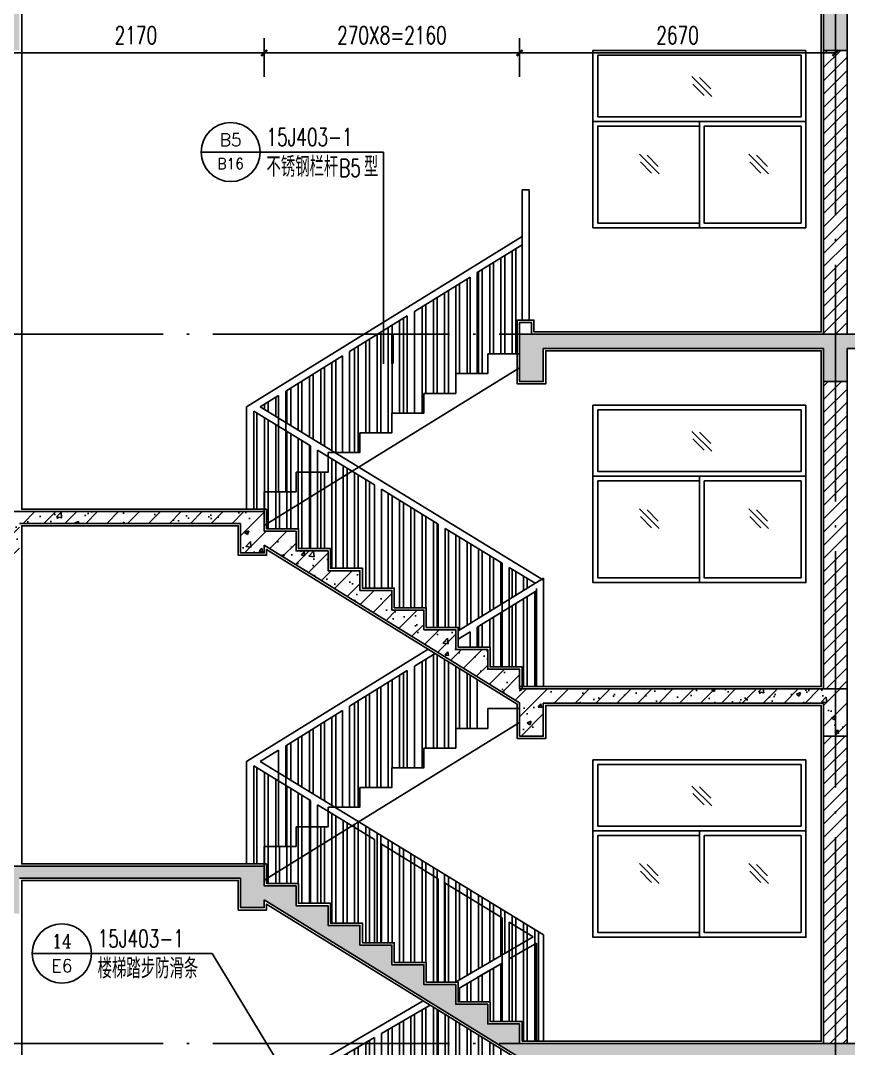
# Model space of a CAD drawing. Extents: x -4747 to 1060961, y -766984 to 396631.
# Drawn here: x 445635 to 452635, y -391933 to -383239 of the extents above; entities that cross this region are included whole.
import ezdxf
from ezdxf.enums import TextEntityAlignment as Align

# ---------------------------------------------------------------- set-up
doc = ezdxf.new("R2010")
doc.units = 0
doc.header["$LTSCALE"] = 1000
doc.header["$MEASUREMENT"] = 0
doc.linetypes.add('DOTE', pattern=[2.42, 2, -0.2, 0.02, -0.2])
doc.layers.get('0').update_dxf_attribs({"linetype": 'CONTINUOUS'})
doc.layers.get('DEFPOINTS').update_dxf_attribs({"linetype": 'CONTINUOUS'})
for name, color, linetype in [('DIM_IDEN', 3, 'CONTINUOUS'), ('DIM_SYMB', 3, 'CONTINUOUS'), ('DOTE', 1, 'DOTE'), ('PUB_DIM', 3, 'CONTINUOUS'), ('PUB_TEXT', 7, 'CONTINUOUS'), ('STAIR', 2, 'CONTINUOUS'), ('WALL', 6, 'CONTINUOUS'), ('剖面填充', 147, 'CONTINUOUS'), ('栏杆', 56, 'CONTINUOUS'), ('窗户', 140, 'CONTINUOUS'), ('详图线条', 9, 'CONTINUOUS')]:
    doc.layers.add(name, color=color, linetype=linetype)
doc.styles.add('_TCH_LABEL', font='COMPLEX', dxfattribs={"bigfont": 'GBCBIG'})
doc.styles.add('DIM_FONT', font='SIMPLEX', dxfattribs={"width": 0.7, "bigfont": 'GBCBIG'})
doc.dimstyles.new('DIMN50', dxfattribs={"dimscale": 0.5, "dimtxt": 300, "dimasz": 100, "dimexe": 250, "dimexo": 300, "dimgap": 150, "dimtad": 1, "dimdec": 0, "dimzin": 0, "dimtxsty": 'DIM_FONT', "dimblk": 'ARCHTICK', "dimcen": 0.09, "dimclrt": 7, "dimazin": 3, "dimtfac": 1, "dimtdec": 0, "dimtix": 1, "dimtmove": 0, "dimatfit": 3, "dimtolj": 1, "dimtzin": 0})
pattern_1 = [(90, (1343459.76, -271061.02), (95.25, 7e-15), []), (90, (1343428.01, -271029.27), (95.25, 7e-15), [])]
pattern_2 = [(45, (0, 0), (-88.388348, 88.388348), []), (50, (0, 0), (358.63009, -31.37607), [37.5, -412.5]), (355, (0, 0), (-69.37567, 376.09607), [30, -330]), (100.4514, (29.9, -2.6), (289.2547, 344.71977), [31.8701, -350.57106]), (46.1842, (0, 100), (533.62052, -82.7595), [56.25, -618.75]), (96.6356, (44.47, 93.1), (467.33135, 487.05894), [47.80514, -525.8565]), (351.1842, (0, 100), (467.33097, 487.0593), [45, -495]), (21, (50, 75), (298.45353, -201.30945), [37.5, -412.5]), (326, (50, 75), (121.65767, 362.57502), [30, -330]), (71.4514, (74.87, 58.22), (420.11131, 161.26525), [31.8701, -350.57106]), (37.5, (0, 0), (6.079928, 166.446927), [0, -326, 0, -335, 0, -331.25]), (7.5, (0, 0), (131.53477, 197.205856), [0, -191, 0, -318.5, 0, -126.25]), (327.5, (-111.5, 0), (266.911218, -11.277436), [0, -125, 0, -390, 0, -517.5]), (317.5, (-161.5, 0), (291.593085, 50.05249), [0, -162.5, 0, -259, 0, -367.5])]

# ---------------------------------------------------------------- blocks, each defined once
blk = doc.blocks.new('_ARCHTICK')
at = {"color": 0, "linetype": 'BYBLOCK', "const_width": 0.4}
blk.add_lwpolyline([(-0.5, -0.5), (0.5, 0.5)], dxfattribs=at)
blk = doc.blocks.new('*D549')
at = {"layer": 'DEFPOINTS', "color": 0}
for p in [(452525.3, -383513.1), (449855.3, -383863.5), (452525.3, -383863.5)]:
    blk.add_point(p, dxfattribs=at)
at = {"layer": 'PUB_DIM', "color": 0}
for p, q in [((449855.3, -383713.5), (449855.3, -383388.1)), ((452525.3, -383713.5), (452525.3, -383388.1)), ((449855.3, -383513.1), (452525.3, -383513.1))]:
    blk.add_line(p, q, dxfattribs=at)
at = {"layer": 'PUB_DIM', "color": 0, "xscale": 50, "yscale": 50, "zscale": 50, "rotation": 180}
blk.add_blockref('_ARCHTICK', (449855.3, -383513.1), dxfattribs=at)
at = {"layer": 'PUB_DIM', "color": 0, "xscale": 50, "yscale": 50, "zscale": 50}
blk.add_blockref('_ARCHTICK', (452525.3, -383513.1), dxfattribs=at)
at = {"layer": 'PUB_DIM', "color": 7, "insert": (451190.3, -383363.1), "char_height": 150, "attachment_point": 5, "style": 'DIM_FONT'}
blk.add_mtext('\\A1;2670', dxfattribs=at)
blk = doc.blocks.new('*D550')
at = {"layer": 'DEFPOINTS', "color": 0}
for p in [(449855.3, -383513.1), (447695.3, -383863.5), (449855.3, -383863.5)]:
    blk.add_point(p, dxfattribs=at)
at = {"layer": 'PUB_DIM', "color": 0}
for p, q in [((447695.3, -383713.5), (447695.3, -383388.1)), ((449855.3, -383713.5), (449855.3, -383388.1)), ((447695.3, -383513.1), (449855.3, -383513.1))]:
    blk.add_line(p, q, dxfattribs=at)
at = {"layer": 'PUB_DIM', "color": 0, "xscale": 50, "yscale": 50, "zscale": 50, "rotation": 180}
blk.add_blockref('_ARCHTICK', (447695.3, -383513.1), dxfattribs=at)
at = {"layer": 'PUB_DIM', "color": 0, "xscale": 50, "yscale": 50, "zscale": 50}
blk.add_blockref('_ARCHTICK', (449855.3, -383513.1), dxfattribs=at)
at = {"layer": 'PUB_DIM', "color": 7, "insert": (448775.3, -383363.1), "char_height": 150, "attachment_point": 5, "style": 'DIM_FONT'}
blk.add_mtext('\\A1;270X8=2160', dxfattribs=at)
blk = doc.blocks.new('*D551')
at = {"layer": 'DEFPOINTS', "color": 0}
for p in [(447695.3, -383513.1), (445525.3, -383863.5), (447695.3, -383863.5)]:
    blk.add_point(p, dxfattribs=at)
at = {"layer": 'PUB_DIM', "color": 0}
for p, q in [((445525.3, -383713.5), (445525.3, -383388.1)), ((447695.3, -383713.5), (447695.3, -383388.1)), ((445525.3, -383513.1), (447695.3, -383513.1))]:
    blk.add_line(p, q, dxfattribs=at)
at = {"layer": 'PUB_DIM', "color": 0, "xscale": 50, "yscale": 50, "zscale": 50, "rotation": 180}
blk.add_blockref('_ARCHTICK', (445525.3, -383513.1), dxfattribs=at)
at = {"layer": 'PUB_DIM', "color": 0, "xscale": 50, "yscale": 50, "zscale": 50}
blk.add_blockref('_ARCHTICK', (447695.3, -383513.1), dxfattribs=at)
at = {"layer": 'PUB_DIM', "color": 7, "insert": (446610.3, -383363.1), "char_height": 150, "attachment_point": 5, "style": 'DIM_FONT'}
blk.add_mtext('\\A1;2170', dxfattribs=at)

msp = doc.modelspace()

# ---------------------------------------------------------------- hatches: boundary and pattern name
at = {"layer": '剖面填充'}
h = msp.add_hatch(dxfattribs=at)
h.set_pattern_fill('钢筋混凝土', color=256, scale=50, style=0)
h.set_pattern_definition(pattern_2)
h.paths.add_polyline_path([(459625.3, -382891.9), (459425.3, -382891.9), (452625.3, -382891.9), (445525.3, -382891.9), (445525.3, -382291.9), (445425.3, -382291.9), (445425.3, -383491.9), (445625.3, -383491.9), (445625.3, -382991.9), (452425.3, -382991.9), (452425.3, -383491.9), (452625.3, -383491.9), (452625.3, -382991.9), (454925.3, -382991.9), (454925.3, -383491.9), (455125.3, -383491.9), (455125.3, -382991.9), (459425.3, -382991.9), (459425.3, -383491.9), (459625.3, -383491.9)])
h.paths.add_polyline_path([(459625.3, -382691.9), (459425.3, -382691.9), (459425.3, -382891.9), (459625.3, -382891.9)], flags=17)
h.paths.add_polyline_path([(459625.3, -381491.9), (461361.9, -381491.9), (461361.9, -381391.9), (459525.3, -381391.9), (459525.3, -379891.9), (459425.3, -379891.9), (459425.3, -381391.9), (459425.3, -381991.9), (459625.3, -381991.9)])
h = msp.add_hatch(dxfattribs=at)
h.set_pattern_fill('ANSI31', color=256, scale=50, style=0)
h.set_pattern_definition([(45, (0, 0), (-56.126601, 56.126601), [])])
h.paths.add_polyline_path([(459625.3, -386491.9), (459425.3, -386491.9), (459425.3, -391891.9), (459625.3, -391891.9)])
h.paths.add_polyline_path([(459625.3, -383491.9), (459425.3, -383491.9), (459425.3, -385891.9), (459625.3, -385891.9)])
h.paths.add_polyline_path([(459625.3, -381991.9), (459425.3, -381991.9), (459425.3, -382691.9), (459625.3, -382691.9)])
h.paths.add_polyline_path([(455125.3, -383491.9), (454925.3, -383491.9), (454925.3, -385891.9), (455125.3, -385891.9)])
h.paths.add_polyline_path([(452625.3, -383491.9), (452425.3, -383491.9), (452425.3, -385891.9), (452625.3, -385891.9)])
h.paths.add_polyline_path([(452625.3, -386291.9), (452425.3, -386291.9), (452425.3, -388891.9), (452625.3, -388891.9)])
h.paths.add_polyline_path([(452625.3, -389291.9), (452425.3, -389291.9), (452425.3, -391891.9), (452625.3, -391891.9)])
h = msp.add_hatch(dxfattribs=at)
h.set_pattern_fill('钢筋混凝土', color=256, scale=50, style=0)
h.set_pattern_definition(pattern_2)
h.paths.add_polyline_path([(455125.3, -385891.9), (449855.3, -385891.9), (449855.3, -386291.9), (450055.3, -386291.9), (450055.3, -386011.9), (452425.3, -386011.9), (452425.3, -386291.9), (452625.3, -386291.9), (452625.3, -386171.1), (452625.3, -386011.9), (455125.3, -386011.9)])
h.paths.add_polyline_path([(455125.3, -386011.9), (454925.3, -386011.9), (454925.3, -386491.9), (455125.3, -386491.9)])
h.paths.add_polyline_path([(459425.3, -385891.9), (455125.3, -385891.9), (455125.3, -386011.9), (459425.3, -386011.9)])
h.paths.add_polyline_path([(461361.9, -385891.9), (459425.3, -385891.9), (459425.3, -386491.9), (459625.3, -386491.9), (459625.3, -386011.9), (461361.9, -386011.9)])
h = msp.add_hatch(dxfattribs=at)
h.set_pattern_fill('钢筋混凝土', color=256, scale=50, style=0)
h.set_pattern_definition(pattern_2)
h.paths.add_polyline_path([(449585.3, -388558.6), (449315.3, -388558.6), (449315.3, -388391.9), (449045.3, -388391.9), (449045.3, -388225.2), (448775.3, -388225.2), (448775.3, -388058.6), (448505.3, -388058.6), (448505.3, -387891.9), (448235.3, -387891.9), (448235.3, -387725.2), (447965.3, -387725.2), (447965.3, -387558.6), (447695.3, -387558.6), (447695.3, -387391.9), (445425.3, -387391.9), (445425.3, -387791.9), (445625.3, -387791.9), (445625.3, -387671.1), (445625.3, -387491.9), (447495.3, -387491.9), (447495.3, -387741.9), (447695.3, -387741.9), (447695.3, -387676.1), (449855.3, -389009.4), (449855.3, -389291.9), (450055.3, -389291.9), (450055.3, -389011.9), (452425.3, -389011.9), (452425.3, -389291.9), (452625.3, -389291.9), (452625.3, -389171.1), (452625.3, -388891.9), (449855.3, -388891.9), (449855.3, -388725.2), (449585.3, -388725.2)])
h = msp.add_hatch(dxfattribs=at)
h.set_pattern_fill('钢筋混凝土', color=256, scale=50, style=0)
h.set_pattern_definition(pattern_2)
h.paths.add_polyline_path([(455125.3, -391891.9), (449855.3, -391891.9), (449855.3, -391725.2), (449585.3, -391725.2), (449585.3, -391558.6), (449315.3, -391558.6), (449315.3, -391391.9), (449045.3, -391391.9), (449045.3, -391225.2), (448775.3, -391225.2), (448775.3, -391058.6), (448505.3, -391058.6), (448505.3, -390891.9), (448235.3, -390891.9), (448235.3, -390725.2), (447965.3, -390725.2), (447965.3, -390558.6), (447695.3, -390558.6), (447695.3, -390391.9), (445425.3, -390391.9), (445425.3, -390791.9), (445625.3, -390791.9), (445625.3, -390671.1), (445625.3, -390491.9), (447495.3, -390491.9), (447495.3, -390741.9), (447695.3, -390741.9), (447695.3, -390676.1), (449855.3, -392009.4), (449855.3, -392291.9), (450055.3, -392291.9), (450055.3, -392011.9), (452425.3, -392011.9), (452425.3, -392291.9), (452625.3, -392291.9), (452625.3, -392171.1), (452625.3, -392011.9), (454925.3, -392011.9), (454925.3, -392491.9), (455125.3, -392491.9)])
at = {"layer": '栏杆', "linetype": 'BYBLOCK'}
h = msp.add_hatch(dxfattribs=at)
h.set_pattern_fill('ANSI32', color=256, scale=20, angle=45, style=0)
h.set_pattern_definition(pattern_1)
h.paths.add_polyline_path([(448905.5, -386558.6), (448775.3, -386558.6), (448775.3, -386725.2), (448505.3, -386725.2), (448505.3, -386891.9), (448416.9, -386891.9), (448416.9, -386038.6), (448905.5, -385736.5)])
h.paths.add_polyline_path([(448965.5, -385699.5), (449436.9, -385408), (449436.9, -386225.2), (449315.3, -386225.2), (449315.3, -386391.9), (449045.3, -386391.9), (449045.3, -386558.6), (448965.5, -386558.6)])
h.paths.add_polyline_path([(449875.3, -385771.9), (449835.3, -385771.9), (449835.3, -386058.6), (449585.3, -386058.6), (449585.3, -386225.2), (449496.9, -386225.2), (449496.9, -385370.9), (449875.3, -385137)])
h = msp.add_hatch(dxfattribs=at)
h.set_pattern_fill('ANSI32', color=256, scale=20, angle=45, style=0)
h.set_pattern_definition(pattern_1)
h.paths.add_polyline_path([(449766.9, -387864.7), (449985.4, -387998.5), (449766.9, -388133.5)])
h.paths.add_polyline_path([(449226.9, -387534.1), (449706.9, -387828), (449706.9, -388170.6), (449335.3, -388400.3), (449335.3, -388371.9), (449226.9, -388371.9)])
h.paths.add_polyline_path([(448686.9, -387203.5), (449166.9, -387497.3), (449166.9, -388371.9), (449065.3, -388371.9), (449065.3, -388205.2), (448795.3, -388205.2), (448795.3, -388038.6), (448686.9, -388038.6)])
h.paths.add_polyline_path([(448146.9, -387230.6), (448437.9, -387051), (448626.9, -387166.7), (448626.9, -388038.6), (448525.3, -388038.6), (448525.3, -387871.9), (448255.3, -387871.9), (448255.3, -387705.2), (448146.9, -387705.2)])
h.paths.add_polyline_path([(448146.9, -387058.6), (448235.3, -387058.6), (448235.3, -386927), (448437.9, -387051), (448146.9, -387230.6)])
h.paths.add_polyline_path([(447876.9, -386707.5), (448086.9, -386836.1), (448086.9, -387058.6), (447965.3, -387058.6), (447965.3, -387225.2), (447876.9, -387225.2)])
h.paths.add_polyline_path([(447695.3, -387229.4), (447695.3, -387225.2), (447965.3, -387225.2), (447965.3, -387058.6), (448086.9, -387058.6), (448086.9, -387267.7), (447715.3, -387497.1), (447715.3, -387371.9), (447695.3, -387371.9)])
h.paths.add_polyline_path([(448086.9, -387267.7), (448086.9, -387705.2), (447985.3, -387705.2), (447985.3, -387538.6), (447715.3, -387538.6), (447715.3, -387497.1)])
h.paths.add_polyline_path([(447606.9, -386542.2), (447816.9, -386670.8), (447816.9, -387225.2), (447695.3, -387225.2), (447695.3, -387371.9), (447606.9, -387371.9)])
h.paths.add_polyline_path([(447661.7, -386505.4), (447816.9, -386409.4), (447816.9, -386600.5)])
h.paths.add_polyline_path([(447876.9, -386372.4), (448356.9, -386075.6), (448356.9, -386891.9), (448292.9, -386891.9), (447876.9, -386637.2)])
h = msp.add_hatch(dxfattribs=at)
h.set_pattern_fill('ANSI32', color=256, scale=20, angle=45, style=0)
h.set_pattern_definition(pattern_1)
h.paths.add_polyline_path([(448416.9, -389038.6), (448905.5, -388736.5), (448905.5, -389558.6), (448775.3, -389558.6), (448775.3, -389725.2), (448505.3, -389725.2), (448505.3, -389891.9), (448416.9, -389891.9)])
h.paths.add_polyline_path([(448965.5, -388699.5), (449140.2, -388591.5), (449436.9, -388774.6), (449436.9, -389225.2), (449315.3, -389225.2), (449315.3, -389391.9), (449045.3, -389391.9), (449045.3, -389558.6), (448965.5, -389558.6)])
h.paths.add_polyline_path([(449766.9, -388204), (449996.9, -388061.9), (449996.9, -388871.9), (449875.3, -388871.9), (449875.3, -388705.2), (449766.9, -388705.2)])
h.paths.add_polyline_path([(449706.9, -388241.1), (449706.9, -388705.2), (449605.3, -388705.2), (449605.3, -388538.6), (449496.9, -388538.6), (449496.9, -388370.9)])
h = msp.add_hatch(dxfattribs=at)
h.set_pattern_fill('ANSI32', color=256, scale=20, angle=45, style=0)
h.set_pattern_definition(pattern_1)
h.paths.add_polyline_path([(448086.9, -390267.7), (448086.9, -390705.2), (447985.3, -390705.2), (447985.3, -390538.6), (447715.3, -390538.6), (447715.3, -390497.1)])
h.paths.add_polyline_path([(447695.3, -390229.4), (447695.3, -390225.2), (447965.3, -390225.2), (447965.3, -390058.6), (448086.9, -390058.6), (448086.9, -390267.7), (447715.3, -390497.1), (447715.3, -390371.9), (447695.3, -390371.9)])
h.paths.add_polyline_path([(448146.9, -390058.6), (448235.3, -390058.6), (448235.3, -389927), (448437.9, -390051), (448146.9, -390230.6)])
h.paths.add_polyline_path([(447876.9, -389707.5), (448086.9, -389836.1), (448086.9, -390058.6), (447965.3, -390058.6), (447965.3, -390225.2), (447876.9, -390225.2)])
h.paths.add_polyline_path([(447606.9, -389542.2), (447816.9, -389670.8), (447816.9, -390225.2), (447695.3, -390225.2), (447695.3, -390371.9), (447606.9, -390371.9)])
h.paths.add_polyline_path([(447876.9, -389372.4), (448356.9, -389075.6), (448356.9, -389891.9), (448292.9, -389891.9), (447876.9, -389637.2)])
h = msp.add_hatch(dxfattribs=at)
h.set_pattern_fill('ANSI32', color=256, scale=20, angle=45, style=0)
h.set_pattern_definition(pattern_1)
h.paths.add_polyline_path([(447965.3, -393191.9), (447965.3, -393045.1), (448086.9, -393118.3), (448086.9, -393235.4), (447606.9, -393524.3), (447606.9, -393354.4), (447695.3, -393354.4), (447695.3, -393191.9)])
h.paths.add_polyline_path([(447695.3, -393191.9), (447695.3, -393354.4), (447606.9, -393354.4), (447606.9, -392829.4), (447965.3, -393045.1), (447965.3, -393191.9)])
h.paths.add_polyline_path([(447329.5, -392662.5), (447546.9, -392793.3), (447546.9, -393354.4), (447425.3, -393354.4), (447425.3, -393496.9), (447329.5, -393496.9)])
h.paths.add_polyline_path([(447546.9, -392471.8), (447546.9, -392723.3), (447334.8, -392595.6)])
h.paths.add_polyline_path([(448086.9, -392156.5), (448086.9, -393029.4), (448055.5, -393029.4), (447606.9, -392759.4), (447606.9, -392436.7)])
h.paths.add_polyline_path([(448146.9, -392121.5), (448626.9, -391841.2), (448626.9, -392704.4), (448505.3, -392704.4), (448505.3, -392866.9), (448235.3, -392866.9), (448235.3, -393029.4), (448146.9, -393029.4)])
h.paths.add_polyline_path([(448686.9, -391806.2), (449098.6, -391565.8), (449166.9, -391608), (449166.9, -392379.4), (449045.3, -392379.4), (449045.3, -392541.9), (448775.3, -392541.9), (448775.3, -392704.4), (448686.9, -392704.4)])
h.paths.add_polyline_path([(449226.9, -391645), (449706.9, -391941.3), (449706.9, -392054.4), (449585.3, -392054.4), (449585.3, -392216.9), (449315.3, -392216.9), (449315.3, -392379.4), (449226.9, -392379.4)])
h.paths.add_polyline_path([(449706.9, -391210.7), (449706.9, -391705.2), (449605.3, -391705.2), (449605.3, -391538.6), (449335.3, -391538.6), (449335.3, -391427.6)], flags=17)
h.paths.add_polyline_path([(449766.9, -391175.6), (449996.9, -391041.4), (449996.9, -391871.9), (449875.3, -391871.9), (449875.3, -391705.2), (449766.9, -391705.2)], flags=17)
h.paths.add_polyline_path([(449766.9, -390864.7), (449968.8, -390988.3), (449766.9, -391106.2)], flags=17)
h.paths.add_polyline_path([(449226.9, -390534.1), (449706.9, -390828), (449706.9, -391141.2), (449311.8, -391371.9), (449226.9, -391371.9)], flags=17)
h.paths.add_polyline_path([(449166.9, -391371.9), (449065.3, -391371.9), (449065.3, -391205.2), (448795.3, -391205.2), (448795.3, -391038.6), (448686.9, -391038.6), (448686.9, -390203.5), (449166.9, -390497.3)], flags=17)
h.paths.add_polyline_path([(448146.9, -390230.6), (448495.1, -390015.7), (450056.9, -390971.9), (450056.9, -391871.9), (449996.9, -391871.9), (449996.9, -391041.4), (449766.9, -391175.6), (449766.9, -391106.2), (449968.8, -390988.3), (449766.9, -390864.7), (449766.9, -391106.2), (449706.9, -391141.2), (449706.9, -390828), (449226.9, -390534.1), (449226.9, -391371.9), (449166.9, -391371.9), (449166.9, -390497.3), (448686.9, -390203.5), (448686.9, -391038.6), (448525.3, -391038.6), (448525.3, -390871.9), (448255.3, -390871.9), (448255.3, -390705.2), (448146.9, -390705.2)])

# ---------------------------------------------------------------- linework, layer by layer
at = {"layer": 'DIM_IDEN'}
for p, q in [((447661.8, -384351.1), (447161.8, -384351.1)), ((448705.3, -384351.1), (447661.8, -384351.1)), ((448705.3, -386141.9), (448705.3, -384351.1)), ((446234.5, -391129.5), (445734.5, -391129.5)), ((447255, -391129.5), (446234.5, -391129.5)), ((448288.4, -392838.6), (447255, -391129.5))]:
    msp.add_line(p, q, dxfattribs=at)
at = {"layer": 'DIM_IDEN', "const_width": 25}
msp.add_lwpolyline([(448780.3, -386141.9), (448780.3, -385891.9)], dxfattribs=at)
at = {"layer": 'DIM_IDEN'}
for centre in [(447411.8, -384351.1), (445984.5, -391129.5)]:
    msp.add_circle(centre, 250, dxfattribs=at)
at = {"layer": 'DIM_SYMB'}
for points in [[(450782.3, -384608.3, 0, 0, 0), (450969.3, -384608.3, 40, 0, 0), (451119.3, -384608.3, 0, 0, 0)], [(452032.1, -384608.3, 0, 0, 0), (451845.1, -384608.3, 40, 0, 0), (451695.1, -384608.3, 0, 0, 0)], [(450782.3, -387608.3, 0, 0, 0), (450969.3, -387608.3, 40, 0, 0), (451119.3, -387608.3, 0, 0, 0)], [(452032.1, -387608.3, 0, 0, 0), (451845.1, -387608.3, 40, 0, 0), (451695.1, -387608.3, 0, 0, 0)], [(450782.3, -390608.3, 0, 0, 0), (450969.3, -390608.3, 40, 0, 0), (451119.3, -390608.3, 0, 0, 0)], [(452032.1, -390608.3, 0, 0, 0), (451845.1, -390608.3, 40, 0, 0), (451695.1, -390608.3, 0, 0, 0)]]:
    msp.add_lwpolyline(points, format="xyseb", dxfattribs=at)
at = {"layer": 'DOTE'}
msp.add_line((452525.3, -380465.8), (452525.3, -401264.9), dxfattribs=at)
for points in [[(461361.9, -385891.9), (441896.6, -385891.9)], [(461361.9, -391891.9), (441896.6, -391891.9)]]:
    msp.add_lwpolyline(points, dxfattribs=at)
at = {"layer": 'STAIR'}
for points in [[(449585.3, -386058.6), (449585.3, -386225.2), (449315.3, -386225.2)], [(449855.3, -386058.6), (449855.3, -386058.6), (449585.3, -386058.6)], [(449855.3, -386176.1), (447695.3, -387509.4)], [(449315.3, -386225.2), (449315.3, -386391.9), (449045.3, -386391.9)], [(449045.3, -386391.9), (449045.3, -386558.6), (448775.3, -386558.6)], [(448775.3, -386558.6), (448775.3, -386725.2), (448505.3, -386725.2)], [(448505.3, -386725.2), (448505.3, -386891.9), (448235.3, -386891.9)], [(448235.3, -386891.9), (448235.3, -387058.6), (447965.3, -387058.6)], [(447965.3, -387058.6), (447965.3, -387225.2), (447695.3, -387225.2)], [(447695.3, -387225.2), (447695.3, -387391.9), (447695.3, -387391.9)], [(447695.3, -387229.4), (447695.3, -387391.9), (447695.3, -387391.9)], [(447695.3, -387391.9), (447695.3, -387229.4)], [(449585.3, -389058.6), (449585.3, -389225.2), (449315.3, -389225.2)], [(449855.3, -389058.6), (449855.3, -389058.6), (449585.3, -389058.6)], [(449855.3, -389176.1), (447695.3, -390509.4)], [(449315.3, -389225.2), (449315.3, -389391.9), (449045.3, -389391.9)], [(449045.3, -389391.9), (449045.3, -389558.6), (448775.3, -389558.6)], [(448775.3, -389558.6), (448775.3, -389725.2), (448505.3, -389725.2)], [(448505.3, -389725.2), (448505.3, -389891.9), (448235.3, -389891.9)], [(448235.3, -389891.9), (448235.3, -390058.6), (447965.3, -390058.6)], [(447965.3, -390058.6), (447965.3, -390225.2), (447695.3, -390225.2)], [(447695.3, -390225.2), (447695.3, -390391.9), (447695.3, -390391.9)], [(447695.3, -390229.4), (447695.3, -390391.9), (447695.3, -390391.9)], [(447695.3, -390391.9), (447695.3, -390229.4)]]:
    msp.add_lwpolyline(points, dxfattribs=at)
at = {"layer": 'WALL'}
for points in [[(452425.3, -385891.9), (452425.3, -382991.9)], [(452625.3, -385891.9), (452625.3, -382991.9)], [(452625.3, -383491.9), (452425.3, -383491.9)], [(449855.3, -385891.9), (449855.3, -385791.9), (449955.3, -385791.9), (449955.3, -385891.9)], [(452625.3, -385891.9), (449855.3, -385891.9)], [(459425.3, -385891.9), (449855.3, -385891.9)], [(449855.3, -385891.9), (449855.3, -386291.9), (450055.3, -386291.9), (450055.3, -386011.9)], [(452425.3, -386011.9), (450055.3, -386011.9)], [(452425.3, -386011.9), (450055.3, -386011.9)], [(452425.3, -388891.9), (452425.3, -386011.9)], [(452625.3, -386171.1), (452625.3, -386291.9), (452425.3, -386291.9), (452425.3, -386011.9)], [(452625.3, -391891.9), (452625.3, -386011.9)], [(459425.3, -386011.9), (452625.3, -386011.9)], [(445425.3, -387391.9), (447695.3, -387391.9)], [(449855.3, -388891.9), (449855.3, -388725.2), (449585.3, -388725.2), (449585.3, -388558.6), (449315.3, -388558.6), (449315.3, -388391.9), (449045.3, -388391.9), (449045.3, -388225.2), (448775.3, -388225.2), (448775.3, -388058.6), (448505.3, -388058.6), (448505.3, -387891.9), (448235.3, -387891.9), (448235.3, -387725.2), (447965.3, -387725.2), (447965.3, -387558.6), (447695.3, -387558.6), (447695.3, -387391.9), (447695.3, -387391.9), (447695.3, -387554.4), (447695.3, -387391.9), (447695.3, -387391.9)], [(445625.3, -387491.9), (447495.3, -387491.9)], [(447695.3, -387676.1), (447695.3, -387741.9), (447495.3, -387741.9), (447495.3, -387491.9)], [(447695.3, -387676.1), (449855.3, -389009.4)], [(452625.3, -388891.9), (449855.3, -388891.9)], [(452625.3, -388891.9), (449855.3, -388891.9)], [(449855.3, -389009.4), (449855.3, -389291.9), (450055.3, -389291.9), (450055.3, -389011.9)], [(452425.3, -389011.9), (450055.3, -389011.9)], [(452425.3, -389011.9), (450055.3, -389011.9)], [(452425.3, -391891.9), (452425.3, -389011.9)], [(452625.3, -389171.1), (452625.3, -389291.9), (452425.3, -389291.9), (452425.3, -389011.9)], [(445425.3, -390391.9), (447695.3, -390391.9)], [(449855.3, -391891.9), (449855.3, -391725.2), (449585.3, -391725.2), (449585.3, -391558.6), (449315.3, -391558.6), (449315.3, -391391.9), (449045.3, -391391.9), (449045.3, -391225.2), (448775.3, -391225.2), (448775.3, -391058.6), (448505.3, -391058.6), (448505.3, -390891.9), (448235.3, -390891.9), (448235.3, -390725.2), (447965.3, -390725.2), (447965.3, -390558.6), (447695.3, -390558.6), (447695.3, -390391.9), (447695.3, -390391.9), (447695.3, -390554.4), (447695.3, -390391.9), (447695.3, -390391.9)], [(445625.3, -390491.9), (447495.3, -390491.9)], [(447695.3, -390676.1), (447695.3, -390741.9), (447495.3, -390741.9), (447495.3, -390491.9)], [(447695.3, -390676.1), (449855.3, -392009.4)], [(455125.3, -391891.9), (449855.3, -391891.9)], [(452625.3, -391891.9), (449855.3, -391891.9)]]:
    msp.add_lwpolyline(points, dxfattribs=at)
at = {"layer": '栏杆', "linetype": 'BYBLOCK'}
for points in [[(449875.3, -385771.9), (449875.3, -384671.9)], [(449935.3, -385771.9), (449935.3, -384671.9)], [(449496.9, -386225.2), (449496.9, -385370.9)], [(449436.9, -386225.2), (449436.9, -385408)], [(448905.5, -386558.6), (448905.5, -385736.5)], [(448965.5, -386558.6), (448965.5, -385699.5)], [(448356.9, -386891.9), (448356.9, -386075.6)], [(448416.9, -386891.9), (448416.9, -386038.6)], [(447816.9, -387225.2), (447816.9, -386409.4)], [(447876.9, -387225.2), (447876.9, -386372.4)], [(447546.9, -387371.9), (447546.9, -386505.8)], [(447606.9, -387371.9), (447606.9, -386542.2)], [(448086.9, -387705.2), (448086.9, -386836.1)], [(448146.9, -387705.2), (448146.9, -386872.9)], [(448626.9, -388038.6), (448626.9, -387166.7)], [(448686.9, -388038.6), (448686.9, -387203.5)], [(449166.9, -388371.9), (449166.9, -387497.3)], [(449226.9, -388371.9), (449226.9, -387534.1)], [(449706.9, -388705.2), (449706.9, -387828)], [(449766.9, -388705.2), (449766.9, -387864.7)], [(450056.9, -388871.9), (450056.9, -387954.2)], [(450056.9, -388871.9), (450056.9, -387971.9)], [(449996.9, -388871.9), (449996.9, -388041.4)], [(449996.9, -388871.9), (449996.9, -388061.9)], [(449436.9, -388538.6), (449436.9, -388408)], [(449496.9, -388538.6), (449496.9, -388370.9)], [(448905.5, -389558.6), (448905.5, -388736.5)], [(448965.5, -389558.6), (448965.5, -388699.5)], [(449436.9, -389225.2), (449436.9, -388774.6)], [(449496.9, -389225.2), (449496.9, -388811.7)], [(448416.9, -389891.9), (448416.9, -389038.6)], [(448356.9, -389891.9), (448356.9, -389075.6)], [(447876.9, -390225.2), (447876.9, -389372.4)], [(447816.9, -390225.2), (447816.9, -389409.4)], [(447546.9, -390371.9), (447546.9, -389505.8)], [(447606.9, -390371.9), (447606.9, -389542.2)], [(448086.9, -390705.2), (448086.9, -389836.1)], [(448146.9, -390705.2), (448146.9, -389872.9)], [(448626.9, -391038.6), (448626.9, -390166.7)], [(448686.9, -391038.6), (448686.9, -390203.5)], [(449166.9, -391371.9), (449166.9, -390497.3)], [(449226.9, -391371.9), (449226.9, -390534.1)], [(449706.9, -391705.2), (449706.9, -390828)], [(449766.9, -391705.2), (449766.9, -390864.7)], [(449996.9, -391871.9), (449996.9, -391041.4)], [(450056.9, -391871.9), (450056.9, -390971.9)], [(449706.9, -391705.2), (449706.9, -391210.7)], [(449766.9, -391705.2), (449766.9, -391175.6)], [(449166.9, -392379.4), (449166.9, -391608)], [(449226.9, -392379.4), (449226.9, -391645)], [(448686.9, -392704.4), (448686.9, -391806.2)], [(448626.9, -392704.4), (448626.9, -391841.2)]]:
    msp.add_lwpolyline(points, dxfattribs=at)
at = {"layer": '栏杆'}
for points in [[(449875.3, -384671.9), (449935.3, -384671.9)], [(449875.3, -385066.5), (447546.9, -386505.8)], [(449875.3, -385137), (449496.9, -385370.9)], [(449436.9, -385408), (448965.5, -385699.5)], [(448905.5, -385736.5), (448416.9, -386038.6)], [(448356.9, -386075.6), (447876.9, -386372.4)], [(447816.9, -386409.4), (447661.7, -386505.4)], [(450056.9, -387971.9), (447661.7, -386505.4)], [(448086.9, -386836.1), (447606.9, -386542.2)], [(448626.9, -387166.7), (448146.9, -386872.9)], [(449166.9, -387497.3), (448686.9, -387203.5)], [(449706.9, -387828), (449226.9, -387534.1)], [(449985.4, -387998.5), (449766.9, -387864.7)], [(450056.9, -387954.2), (449335.3, -388400.3)], [(449996.9, -388061.9), (449496.9, -388370.9)], [(449436.9, -388408), (449335.3, -388470.8)], [(449083.1, -388556.2), (447546.9, -389505.8)], [(449140.2, -388591.5), (448965.5, -388699.5)], [(448905.5, -388736.5), (448416.9, -389038.6)], [(448356.9, -389075.6), (447876.9, -389372.4)], [(447816.9, -389409.4), (447661.7, -389505.4)], [(448086.9, -389836.1), (447606.9, -389542.2)], [(450056.9, -390971.9), (447661.7, -389505.4)], [(448626.9, -390166.7), (448146.9, -389872.9)], [(449166.9, -390497.3), (448686.9, -390203.5)], [(449706.9, -390828), (449226.9, -390534.1)], [(449968.8, -390988.3), (449766.9, -390864.7)], [(449968.8, -390988.3), (449311.8, -391371.9)], [(449996.9, -391041.4), (449766.9, -391175.6)], [(449996.9, -391041.4), (449766.9, -391175.6)], [(449706.9, -391210.7), (449335.3, -391427.6)], [(449706.9, -391210.7), (449496.9, -391333.3)], [(449040.8, -391530.1), (447269.5, -392564.3)], [(449098.6, -391565.8), (448686.9, -391806.2)], [(448626.9, -391841.2), (448146.9, -392121.5)]]:
    msp.add_lwpolyline(points, dxfattribs=at)
at = {"layer": '窗户'}
for points in [[(452275.3, -383491.9), (450475.3, -383491.9), (450475.3, -384991.9), (452275.3, -384991.9), (452275.3, -383491.9)], [(451312.4, -383713.3), (451479.2, -383880)], [(451376.6, -383720.8), (451471.6, -383815.9)], [(451320, -383777.4), (451415, -383872.5)], [(452275.3, -384091.9), (450475.3, -384091.9)], [(451375.3, -384131.9), (450515.3, -384131.9), (450515.3, -384951.9), (451375.3, -384951.9)], [(451375.3, -384091.9), (451375.3, -384991.9)], [(450868.7, -384369.6), (451035.4, -384536.3)], [(450876.3, -384433.7), (450971.3, -384528.8)], [(450932.8, -384377.2), (451027.9, -384472.2)], [(451792.9, -384369.6), (451959.6, -384536.3)], [(451800.4, -384433.7), (451895.5, -384528.8)], [(451857, -384377.2), (451952.1, -384472.2)], [(452275.3, -386491.9), (450475.3, -386491.9), (450475.3, -387991.9), (452275.3, -387991.9), (452275.3, -386491.9)], [(451312.4, -386713.3), (451479.2, -386880)], [(451320, -386777.4), (451415, -386872.5)], [(451376.6, -386720.8), (451471.6, -386815.9)], [(452275.3, -387091.9), (450475.3, -387091.9)], [(451375.3, -387131.9), (450515.3, -387131.9), (450515.3, -387951.9), (451375.3, -387951.9)], [(451375.3, -387091.9), (451375.3, -387991.9)], [(450868.7, -387369.6), (451035.4, -387536.3)], [(450932.8, -387377.2), (451027.9, -387472.2)], [(451792.9, -387369.6), (451959.6, -387536.3)], [(451857, -387377.2), (451952.1, -387472.2)], [(450876.3, -387433.7), (450971.3, -387528.8)], [(451800.4, -387433.7), (451895.5, -387528.8)], [(452275.3, -389491.9), (450475.3, -389491.9), (450475.3, -390991.9), (452275.3, -390991.9), (452275.3, -389491.9)], [(451312.4, -389713.3), (451479.2, -389880)], [(451376.6, -389720.8), (451471.6, -389815.9)], [(451320, -389777.4), (451415, -389872.5)], [(452275.3, -390091.9), (450475.3, -390091.9)], [(451375.3, -390131.9), (450515.3, -390131.9), (450515.3, -390951.9), (451375.3, -390951.9)], [(451375.3, -390091.9), (451375.3, -390991.9)], [(450868.7, -390369.6), (451035.4, -390536.3)], [(450876.3, -390433.7), (450971.3, -390528.8)], [(450932.8, -390377.2), (451027.9, -390472.2)], [(451792.9, -390369.6), (451959.6, -390536.3)], [(451800.4, -390433.7), (451895.5, -390528.8)], [(451857, -390377.2), (451952.1, -390472.2)]]:
    msp.add_lwpolyline(points, dxfattribs=at)
for points in [[(452275.3, -383491.9), (450475.3, -383491.9), (450475.3, -384091.9), (452275.3, -384091.9)], [(452235.3, -383531.9), (450515.3, -383531.9), (450515.3, -384051.9), (452235.3, -384051.9)], [(451375.3, -384091.9), (450475.3, -384091.9), (450475.3, -384991.9), (451375.3, -384991.9)], [(451375.3, -384091.9), (452275.3, -384091.9), (452275.3, -384991.9), (451375.3, -384991.9)], [(451415.3, -384131.9), (452235.3, -384131.9), (452235.3, -384951.9), (451415.3, -384951.9)], [(452275.3, -386491.9), (450475.3, -386491.9), (450475.3, -387091.9), (452275.3, -387091.9)], [(452235.3, -386531.9), (450515.3, -386531.9), (450515.3, -387051.9), (452235.3, -387051.9)], [(451375.3, -387091.9), (450475.3, -387091.9), (450475.3, -387991.9), (451375.3, -387991.9)], [(451375.3, -387091.9), (452275.3, -387091.9), (452275.3, -387991.9), (451375.3, -387991.9)], [(451415.3, -387131.9), (452235.3, -387131.9), (452235.3, -387951.9), (451415.3, -387951.9)], [(452275.3, -389491.9), (450475.3, -389491.9), (450475.3, -390091.9), (452275.3, -390091.9)], [(452235.3, -389531.9), (450515.3, -389531.9), (450515.3, -390051.9), (452235.3, -390051.9)], [(451375.3, -390091.9), (450475.3, -390091.9), (450475.3, -390991.9), (451375.3, -390991.9)], [(451375.3, -390091.9), (452275.3, -390091.9), (452275.3, -390991.9), (451375.3, -390991.9)], [(451415.3, -390131.9), (452235.3, -390131.9), (452235.3, -390951.9), (451415.3, -390951.9)]]:
    msp.add_lwpolyline(points, close=True, dxfattribs=at)
at = {"layer": '详图线条'}
for points in [[(449855.3, -388871.9), (452405.3, -388871.9), (452405.3, -386031.9), (450075.3, -386031.9), (450075.3, -386311.9), (449835.3, -386311.9), (449835.3, -385771.9), (449975.3, -385771.9), (449975.3, -385871.9), (452405.3, -385871.9), (452405.3, -383011.9), (445645.3, -383011.9), (445645.3, -387371.9), (447715.3, -387371.9)], [(447715.3, -387538.6), (447715.3, -387371.9)], [(449875.3, -391871.9), (452405.3, -391871.9), (452405.3, -389031.9), (450075.3, -389031.9), (450075.3, -389311.9), (449835.3, -389311.9), (449835.3, -389020.6), (447715.3, -387711.9), (447715.3, -387761.9), (447475.3, -387761.9), (447475.3, -387511.9), (445645.3, -387511.9), (445645.3, -390371.9), (447715.3, -390371.9)], [(449875.3, -388891.9), (449875.3, -388705.2), (449605.3, -388705.2), (449605.3, -388538.6), (449335.3, -388538.6), (449335.3, -388371.9), (449065.3, -388371.9), (449065.3, -388205.2), (448795.3, -388205.2), (448795.3, -388038.6), (448525.3, -388038.6), (448525.3, -387871.9), (448255.3, -387871.9), (448255.3, -387705.2), (447985.3, -387705.2), (447985.3, -387538.6), (447715.3, -387538.6)], [(447715.3, -390538.6), (447715.3, -390371.9)], [(449875.3, -395121.9), (452405.3, -395121.9), (452405.3, -392031.9), (450075.3, -392031.9), (450075.3, -392311.9), (449835.3, -392311.9), (449835.3, -392020.6), (447715.3, -390711.9), (447715.3, -390761.9), (447475.3, -390761.9), (447475.3, -390511.9), (445645.3, -390511.9), (445645.3, -393496.9), (447445.3, -393496.9)], [(449875.3, -391871.9), (449875.3, -391705.2), (449605.3, -391705.2), (449605.3, -391538.6), (449335.3, -391538.6), (449335.3, -391371.9), (449065.3, -391371.9), (449065.3, -391205.2), (448795.3, -391205.2), (448795.3, -391038.6), (448525.3, -391038.6), (448525.3, -390871.9), (448255.3, -390871.9), (448255.3, -390705.2), (447985.3, -390705.2), (447985.3, -390538.6), (447715.3, -390538.6)]]:
    msp.add_lwpolyline(points, dxfattribs=at)

# ---------------------------------------------------------------- texts
at = {"layer": 'PUB_TEXT', "style": '_TCH_LABEL', "width": 0.705882}
for s, p in [('15J403-1', (447714.3, -384298.6)), ('B5', (448328.7, -384560)), ('15J403-1', (446287, -391077))]:
    msp.add_text(s, height=148.75, dxfattribs=at).set_placement(p)
at = {"layer": 'PUB_TEXT', "style": '_TCH_LABEL'}
for s, height, p, p2 in [('B5', 107.56, (447319.6, -384301.2), (447504, -384301.2)), ('B16', 91.55, (447300.7, -384495.6), (447523, -384495.6)), ('14', 113.23, (445900.9, -391080.5), (446068.1, -391080.5)), ('E6', 108.69, (445893.9, -391287.9), (446075.1, -391287.9))]:
    msp.add_text(s, height=height, dxfattribs=at).set_placement(p, p2, align=Align.FIT)
for s, height, p in [('不锈钢栏杆', 168.79, (447714.3, -384560)), ('型', 168.8, (448538.7, -384560)), ('楼梯踏步防滑条', 168.79, (446287, -391340.2))]:
    msp.add_text(s, height=height, dxfattribs=at).set_placement(p)

# ---------------------------------------------------------------- dimensions: what is measured, and where the dimension line sits
at = {"layer": 'PUB_DIM'}
for p1, p2, picture, middle in [((445525.3, -383863.5), (447695.3, -383863.5), '*D551', (446610.3, -383363.1)), ((449855.3, -383863.5), (452525.3, -383863.5), '*D549', (451190.3, -383363.1))]:
    dim = msp.add_aligned_dim(p1=p1, p2=p2, distance=350.3, dimstyle='DIMN50', dxfattribs=at)
    dim.commit()
    dim.dimension.update_dxf_attribs({"geometry": picture, "text_midpoint": middle})
dim = msp.add_aligned_dim(p1=(447695.3, -383863.5), p2=(449855.3, -383863.5), distance=350.3, text='270X8=2160', dimstyle='DIMN50', dxfattribs=at)
dim.commit()
dim.dimension.update_dxf_attribs({"geometry": '*D550', "text_midpoint": (448775.3, -383363.1)})

doc.saveas('drawing.dxf')
